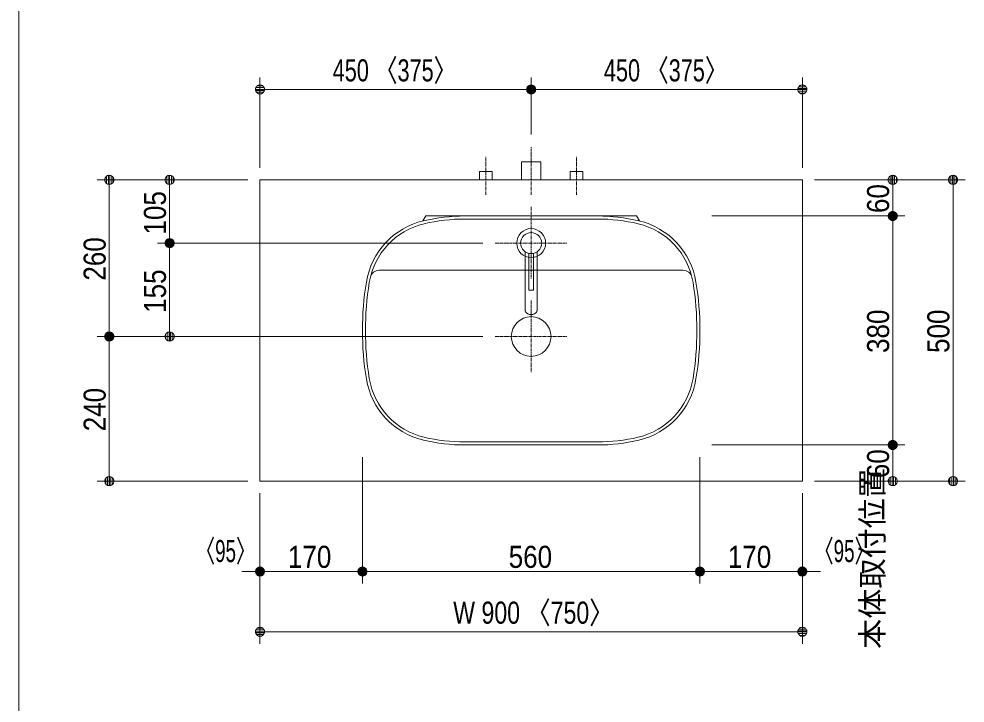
# Model space of a CAD drawing. Units: millimetres, scale not verified. Extents: x -6062 to 6062, y -3045 to 3045.
# Drawn here: x -3018 to -1448, y -738 to 397 of the extents above; entities that cross this region are included whole.
import ezdxf
from ezdxf.enums import TextEntityAlignment as Align

# ---------------------------------------------------------------- set-up
doc = ezdxf.new("R2010")
doc.units = ezdxf.units.MM
doc.header["$LTSCALE"] = 20
doc.linetypes.add('CHAIN1', pattern=[8, 5, -1, 1, -1])
for name, color, linetype, lineweight in [('0-0_1図面枠', 7, 'Continuous', 9), ('0-2_5ボウル・キャビネット', 7, 'Continuous', 9), ('0-3_2寸法-2', 7, 'Continuous', 9), ('0-4_0', 7, 'Continuous', 9), ('0-5_2寸法-1', 7, 'Continuous', 9), ('0-6_4給排水', 7, 'Continuous', 9)]:
    doc.layers.add(name, color=color, linetype=linetype, lineweight=lineweight)
doc.styles.add('ＭＳ Ｐゴシック', font='')
doc.styles.get('ＭＳ Ｐゴシック').set_extended_font_data('MS PGothic')

# ---------------------------------------------------------------- blocks, each defined once
blk = doc.blocks.new('_Dot')
at = {"layer": '0-4_0'}
for p, q in [((-10, 0), (-20, 0)), ((9.78, 2), (-9.78, 2)), ((7.99, 6), (-7.99, 6)), ((9.16, -3.98), (-9.16, -3.98)), ((6, -7.98), (-6, -7.98))]:
    blk.add_line(p, q, dxfattribs=at)
for points in [[(10, 0), (9.92, 1.25), (9.69, 2.49), (9.3, 3.68), (8.76, 4.82), (8.09, 5.88), (7.29, 6.85), (6.37, 7.71), (5.36, 8.44), (4.26, 9.05), (3.09, 9.51), (1.87, 9.82), (0.63, 9.98), (-0.63, 9.98), (-1.87, 9.82), (-3.09, 9.51), (-4.26, 9.05), (-5.36, 8.44), (-6.37, 7.71), (-7.29, 6.85), (-8.09, 5.88), (-8.76, 4.82), (-9.3, 3.68), (-9.69, 2.49), (-9.92, 1.25), (-10, 0), (0, 0)], [(-10, 0), (-9.92, -1.25), (-9.69, -2.49), (-9.3, -3.68), (-8.76, -4.82), (-8.09, -5.88), (-7.29, -6.85), (-6.37, -7.71), (-5.36, -8.44), (-4.26, -9.05), (-3.09, -9.51), (-1.87, -9.82), (-0.63, -9.98), (0.63, -9.98), (1.87, -9.82), (3.09, -9.51), (4.26, -9.05), (5.36, -8.44), (6.37, -7.71), (7.29, -6.85), (8.09, -5.88), (8.76, -4.82), (9.3, -3.68), (9.69, -2.49), (9.92, -1.25), (10, 0), (0, 0)]]:
    blk.add_lwpolyline(points, close=True, dxfattribs=at)
blk = doc.blocks.new('グループ-23')
at = {"layer": '0-6_4給排水', "linetype": 'CHAIN1'}
for p, q in [((-7600, 1700), (-7600, -700)), ((-8800, 500), (-6400, 500))]:
    blk.add_line(p, q, dxfattribs=at)
at = {"layer": '0-6_4給排水'}
for points in [[(-7800, 212.8), (-7800, -1717.1), (-7799.2, -1730.8), (-7796.7, -1745), (-7792.3, -1759.2), (-7786, -1773.5), (-7777.7, -1787.4), (-7767.4, -1800.9), (-7755.3, -1813.6), (-7741.4, -1825.4), (-7726.1, -1836), (-7709.4, -1845.3), (-7691.9, -1853.2), (-7673.6, -1859.5), (-7655, -1864.4), (-7636.4, -1867.7), (-7618, -1869.7), (-7600, -1870.3), (-7582, -1869.7), (-7563.6, -1867.7), (-7545, -1864.4), (-7526.4, -1859.5), (-7508.1, -1853.2), (-7490.6, -1845.3), (-7473.9, -1836), (-7458.6, -1825.4), (-7444.7, -1813.6), (-7432.6, -1800.9), (-7422.3, -1787.4), (-7414, -1773.5), (-7407.7, -1759.2), (-7403.3, -1745), (-7400.8, -1730.8), (-7400, -1717.1), (-7400, 212.8)], [(-7680, 159.3), (-7680, -1060), (-7520, -1060), (-7520, 159.3)]]:
    blk.add_lwpolyline(points, dxfattribs=at)
for radius in [480, 350]:
    blk.add_circle((-7600, 500), radius, dxfattribs=at)
blk = doc.blocks.new('グループ-27')
at = {"layer": '0-6_4給排水', "linetype": 'CHAIN1'}
blk.add_line((-7600, 2100), (-7600, 3700), dxfattribs=at)
at = {"layer": '0-6_4給排水'}
blk.add_lwpolyline([(-7920, 2600), (-7920, 3200), (-7280, 3200), (-7280, 2600)], dxfattribs=at)
blk = doc.blocks.new('グループ-30')
at = {"layer": '0-2_5ボウル・キャビネット'}
for p, q in [((-5400, 1400), (-9800, 1400)), ((-5400, 1300), (-9800, 1300)), ((-2556.5, -400), (-12643.5, -400)), ((-9800, -6100), (-5400, -6100)), ((-9800, -6200), (-5400, -6200))]:
    blk.add_line(p, q, dxfattribs=at)
for points in [[(-11195, 1235.5), (-11100, 1400), (-9800, 1400)], [(-4005, 1235.5), (-4100, 1400), (-5400, 1400)]]:
    blk.add_lwpolyline(points, dxfattribs=at)
for centre, radius, start, end in [((-9800, -4600), 6000, 90, 103.25116), ((-9800, -4600), 5900, 90, 103.25116), ((-5400, -4600), 6000, 76.74884, 90), ((-5400, -4600), 5900, 76.74884, 90), ((-10602.3, -1193.2), 2500, 103.25116, 170.74039), ((-10602.3, -1193.2), 2400, 103.25116, 170.74039), ((-4597.7, -1193.2), 2400, 9.25961, 76.74884), ((-4597.7, -1193.2), 2500, 9.25961, 76.74884), ((-12643.5, -700), 300, 90, 166.41711), ((-2556.5, -700), 300, 13.58289, 90), ((-3200, -2400), 10000, 170.74039, 189.25961), ((-3200, -2400), 9900, 170.74039, 189.25961), ((-12000, -2400), 9900, 350.74039, 9.25961), ((-12000, -2400), 10000, 350.74039, 9.25961), ((-10602.3, -3606.8), 2500, 189.25961, 256.74884), ((-10602.3, -3606.8), 2400, 189.25961, 256.74884), ((-4597.7, -3606.8), 2400, 283.25116, 350.74039), ((-4597.7, -3606.8), 2500, 283.25116, 350.74039), ((-9800, -200), 5900, 256.74884, 270), ((-5400, -200), 5900, 270, 283.25116), ((-9800, -200), 6000, 256.74884, 270), ((-5400, -200), 6000, 270, 283.25116)]:
    blk.add_arc(centre, radius, start, end, dxfattribs=at)
blk = doc.blocks.new('グループ-31')
at = {"layer": '0-2_5ボウル・キャビネット', "linetype": 'CHAIN1'}
for p, q in [((-7600, -1400), (-7600, -3800)), ((-8800, -2600), (-6400, -2600))]:
    blk.add_line(p, q, dxfattribs=at)
at = {"layer": '0-2_5ボウル・キャビネット'}
blk.add_circle((-7600, -2600), 660, dxfattribs=at)
blk = doc.blocks.new('グループ-32')
at = {"layer": '0-2_5ボウル・キャビネット'}
for name in ['グループ-30', 'グループ-31']:
    blk.add_blockref(name, (0, 0), dxfattribs=at)
blk = doc.blocks.new('止水栓_平面_W75')
at = {"layer": '0-6_4給排水', "linetype": 'CHAIN1'}
for p, q in [((-1500, -500), (-1500, 780)), ((1500, -500), (1500, 780))]:
    blk.add_line(p, q, dxfattribs=at)
at = {"layer": '0-6_4給排水'}
for points in [[(-1710, 0), (-1710, 280), (-1290, 280), (-1290, 0)], [(1290, 0), (1290, 280), (1710, 280), (1710, 0)]]:
    blk.add_lwpolyline(points, dxfattribs=at)

msp = doc.modelspace()

# ---------------------------------------------------------------- linework, layer by layer
at = {"layer": '0-0_1図面枠'}
msp.add_line((-3017.5, 1750), (-3017.5, -2420), dxfattribs=at)
at = {"layer": '0-2_5ボウル・キャビネット'}
msp.add_lwpolyline([(-2617.5, 130), (-1717.5, 130), (-1717.5, -370), (-2617.5, -370)], close=True, dxfattribs=at)
at = {"layer": '0-3_2寸法-2'}
for p, q in [((-2617.5, -390), (-2617.5, -540)), ((-2447.5, -390), (-2447.5, -540)), ((-1887.5, -390), (-1887.5, -540)), ((-1717.5, -390), (-1717.5, -540)), ((-2632.51, -520), (-2647.51, -520)), ((-2447.5, -520), (-2617.5, -520)), ((-2432.49, -520), (-2417.49, -520)), ((-1902.51, -520), (-1917.51, -520)), ((-1887.5, -520), (-1717.5, -520)), ((-1702.49, -520), (-1687.49, -520))]:
    msp.add_line(p, q, dxfattribs=at)
at = {"layer": '0-5_2寸法-1'}
for p, q in [((-2617.5, 150), (-2617.5, 300)), ((-2167.5, 205), (-2167.5, 300)), ((-2167.5, 205), (-2167.5, 300)), ((-1717.5, 150), (-1717.5, 300)), ((-2182.51, 280), (-2602.49, 280)), ((-2152.49, 280), (-1732.51, 280)), ((-2787.5, 130), (-2887.5, 130)), ((-2637.5, 130), (-2787.5, 130)), ((-1697.5, 130), (-1547.5, 130)), ((-1547.5, 130), (-1447.5, 130)), ((-2867.5, -114.99), (-2867.5, 114.99)), ((-2767.5, 40.01), (-2767.5, 114.99)), ((-1567.5, 85.01), (-1567.5, 114.99)), ((-1467.5, -354.99), (-1467.5, 114.99)), ((-1867.5, 70), (-1547.5, 70)), ((-1697.5, 70), (-1547.5, 70)), ((-1567.5, -294.99), (-1567.5, 54.99)), ((-2247.5, 25), (-2787.5, 25)), ((-2247.5, 25), (-2787.5, 25)), ((-2767.5, 9.99), (-2767.5, -114.99)), ((-2787.5, -130), (-2887.5, -130)), ((-2787.5, -130), (-2887.5, -130)), ((-2247.5, -130), (-2787.5, -130)), ((-2867.5, -145.01), (-2867.5, -354.99)), ((-1867.5, -310), (-1547.5, -310)), ((-1697.5, -310), (-1547.5, -310)), ((-1567.5, -354.99), (-1567.5, -325.01)), ((-2447.5, -330), (-2447.5, -540)), ((-1887.5, -330), (-1887.5, -540)), ((-2637.5, -370), (-2887.5, -370)), ((-1697.5, -370), (-1547.5, -370)), ((-1547.5, -370), (-1447.5, -370)), ((-2617.5, -390), (-2617.5, -540)), ((-2447.5, -390), (-2447.5, -540)), ((-1887.5, -390), (-1887.5, -540)), ((-1717.5, -390), (-1717.5, -540)), ((-2462.51, -520), (-2602.49, -520)), ((-1902.51, -520), (-2432.49, -520)), ((-1872.49, -520), (-1732.51, -520)), ((-2617.5, -540), (-2617.5, -640)), ((-1717.5, -540), (-1717.5, -640)), ((-1732.51, -620), (-2602.49, -620))]:
    msp.add_line(p, q, dxfattribs=at)

# ---------------------------------------------------------------- block references
at = {"layer": '0-2_5ボウル・キャビネット', "xscale": 0.05, "yscale": 0.05}
msp.add_blockref('グループ-32', (-1787.5, 0), dxfattribs=at)
at = {"layer": '0-3_2寸法-2', "xscale": 0.7503418, "yscale": 0.7503418}
for p in [(-2617.5, -520), (-1887.5, -520)]:
    msp.add_blockref('_Dot', p, dxfattribs=at)
at = {"layer": '0-3_2寸法-2', "xscale": 0.7503418, "yscale": 0.7503418, "rotation": 180}
for p in [(-2447.5, -520), (-1717.5, -520)]:
    msp.add_blockref('_Dot', p, dxfattribs=at)
at = {"layer": '0-5_2寸法-1', "xscale": 0.7503418, "yscale": 0.7503418}
for p, rotation in [((-2617.5, 280), 180), ((-2167.5, 280), 180), ((-2867.5, 130), 90), ((-2767.5, 130), 90), ((-1567.5, 130), 90), ((-1467.5, 130), 90), ((-1567.5, 70), 270), ((-1567.5, 70), 90), ((-2767.5, 25), 270), ((-2767.5, 25), 90), ((-2867.5, -130), 270), ((-2867.5, -130), 90), ((-2767.5, -130), 270), ((-1567.5, -310), 270), ((-1567.5, -310), 90), ((-2867.5, -370), 270), ((-1567.5, -370), 270), ((-1467.5, -370), 270), ((-2617.5, -520), 180), ((-2447.5, -520), 180), ((-1887.5, -520), 180), ((-2617.5, -620), 180)]:
    msp.add_blockref('_Dot', p, dxfattribs=dict(at, rotation=rotation))
for p in [(-2167.5, 280), (-1717.5, 280), (-2447.5, -520), (-1887.5, -520), (-1717.5, -520), (-1717.5, -620)]:
    msp.add_blockref('_Dot', p, dxfattribs=at)
at = {"layer": '0-6_4給排水', "xscale": 0.05, "yscale": 0.05}
for name, p in [('グループ-27', (-1787.5, 0)), ('止水栓_平面_W75', (-2167.5, 130)), ('グループ-23', (-1787.5, 0))]:
    msp.add_blockref(name, p, dxfattribs=at)

# ---------------------------------------------------------------- texts
at = {"layer": '0-3_2寸法-2', "style": 'ＭＳ Ｐゴシック'}
msp.add_text('本体取付位置', height=36.66, rotation=90, dxfattribs=at).set_placement((-1572.19, -648.35), align=Align.BOTTOM_LEFT)
at = {"layer": '0-3_2寸法-2', "style": 'ＭＳ Ｐゴシック', "width": 0.65}
for p in [(-2724.46, -515.31), (-1698.11, -515.31)]:
    msp.add_text('〈95〉', height=36.66, dxfattribs=at).set_placement(p, align=Align.BOTTOM_LEFT)
at = {"layer": '0-5_2寸法-1', "style": 'ＭＳ Ｐゴシック'}
for s, height, width, p in [('450 〈375〉', 36.66, 0.75, (-2496.82, 282.35)), ('450 〈375〉', 36.66, 0.75, (-2046.82, 282.35)), ('170', 36.66, 0.9, (-2571.11, -524.96)), ('560', 36.66, 0.9, (-2204.78, -524.96)), ('170', 36.66, 0.9, (-1841.11, -524.96)), ('W 900 〈750〉', 36.69, 0.8, (-2296.89, -617.65))]:
    msp.add_text(s, height=height, dxfattribs=dict(at, width=width)).set_placement(p, align=Align.BOTTOM_LEFT)
at = {"layer": '0-5_2寸法-1', "style": 'ＭＳ Ｐゴシック', "width": 0.9}
for s, p in [('60', (-1562.54, 74.92)), ('105', (-2762.54, 39.28)), ('260', (-2862.54, -37.28)), ('155', (-2762.54, -90.72)), ('380', (-1562.54, -157.28)), ('500', (-1462.54, -157.28)), ('240', (-2862.54, -287.28)), ('60', (-1562.54, -365.08))]:
    msp.add_text(s, height=36.66, rotation=90, dxfattribs=at).set_placement(p, align=Align.BOTTOM_LEFT)

doc.saveas('drawing.dxf')
